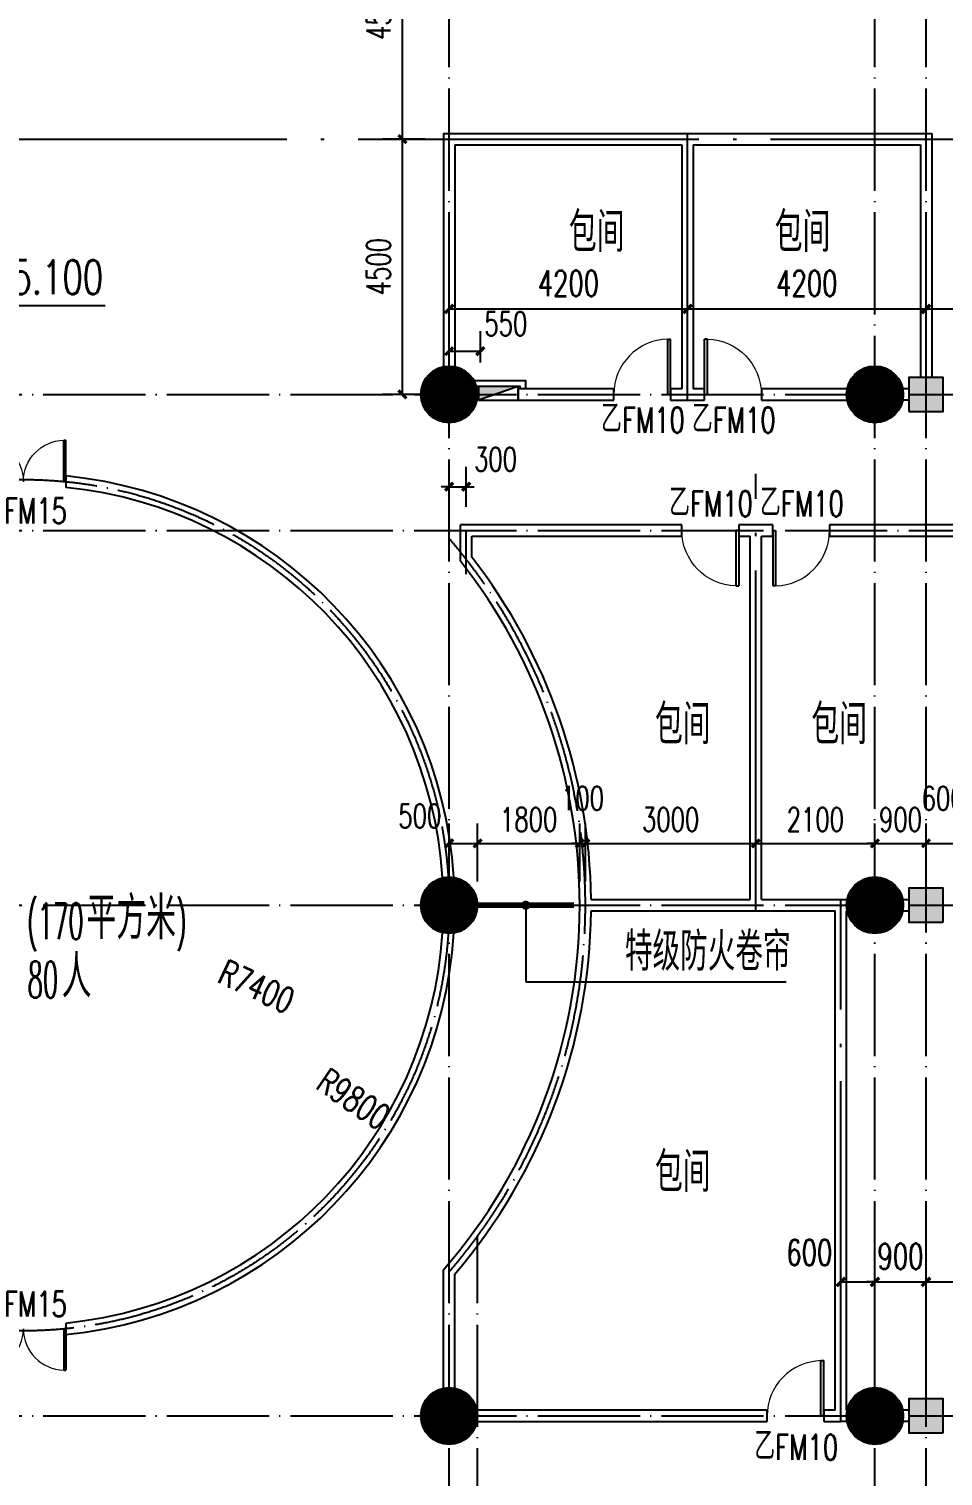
# Model space of a CAD drawing. Extents: x 246015 to 608740, y -108003 to 88400.
# Drawn here: x 430452 to 446554, y -3520 to 21979 of the extents above; entities that cross this region are included whole.
import ezdxf

# ---------------------------------------------------------------- set-up
doc = ezdxf.new("R2010")
doc.units = 0
doc.header["$LTSCALE"] = 3000
doc.header["$MEASUREMENT"] = 0
doc.header["$PDMODE"] = 1
doc.linetypes.add('DASH', pattern=[0.35, 0.25, -0.1])
doc.linetypes.add('DOTE', pattern=[2.42, 2, -0.2, 0.02, -0.2])
doc.layers.get('0').update_dxf_attribs({"linetype": 'CONTINUOUS'})
doc.layers.get('DEFPOINTS').update_dxf_attribs({"linetype": 'CONTINUOUS'})
for name, color, linetype in [('column', 9, 'CONTINUOUS'), ('DIM_ELEV', 3, 'CONTINUOUS'), ('DIM_LEAD', 3, 'CONTINUOUS'), ('dote', 1, 'DOTE'), ('PUB_DIM', 3, 'CONTINUOUS'), ('PUB_HATCH', 8, 'CONTINUOUS'), ('PUB_TEXT', 7, 'CONTINUOUS'), ('WALL', 9, 'CONTINUOUS'), ('WALL-1', 31, 'CONTINUOUS'), ('WINDOW', 4, 'CONTINUOUS'), ('WINDOW_TEXT', 7, 'CONTINUOUS'), ('消火栓', 6, 'CONTINUOUS'), ('防火卷帘', 4, 'DASH')]:
    doc.layers.add(name, color=color, linetype=linetype)
doc.styles.add('_TCH_DIM', font='SIMPLEX', dxfattribs={"bigfont": 'GBCBIG'})
doc.styles.add('_TCH_WINDOW', font='SIMPLEX', dxfattribs={"bigfont": 'GBCBIG'})
doc.styles.add('DIM_FONT', font='simplex.shx', dxfattribs={"width": 0.7, "bigfont": 'hztxt.shx'})
doc.dimstyles.new('DIMN140', dxfattribs={"dimscale": 1.4, "dimtxt": 300, "dimasz": 100, "dimexe": 250, "dimexo": 300, "dimgap": 150, "dimtad": 1, "dimdec": 0, "dimzin": 0, "dimdsep": 46, "dimtxsty": 'DIM_FONT', "dimblk": 'ARCHTICK', "dimcen": 0.09, "dimclrt": 7, "dimazin": 2, "dimtfac": 1, "dimtdec": 0, "dimtix": 1, "dimtmove": 2, "dimatfit": 3, "dimfxl": 0, "dimtolj": 1, "dimtzin": 0, "dimarcsym": 0})
doc.dimstyles.new('DIMN150', dxfattribs={"dimscale": 1.5, "dimtxt": 300, "dimasz": 100, "dimexe": 250, "dimexo": 300, "dimgap": 150, "dimtad": 1, "dimdec": 0, "dimzin": 0, "dimdsep": 46, "dimtxsty": 'DIM_FONT', "dimblk": 'ARCHTICK', "dimcen": 0.09, "dimclrt": 7, "dimazin": 2, "dimtfac": 1, "dimtdec": 0, "dimtix": 1, "dimtmove": 2, "dimatfit": 3, "dimfxl": 0, "dimtolj": 1, "dimtzin": 0, "dimarcsym": 0})

# ---------------------------------------------------------------- blocks, each defined once
blk = doc.blocks.new('_ARCHTICK')
at = {"color": 0, "linetype": 'ByBlock', "const_width": 0.4}
blk.add_lwpolyline([(-0.5, -0.5), (0.5, 0.5)], dxfattribs=at)
blk = doc.blocks.new('*D289')
at = {"layer": 'DEFPOINTS', "color": 0}
for p in [(438154, 13913), (437854, 13139), (438154, 13139)]:
    blk.add_point(p, dxfattribs=at)
at = {"layer": 'PUB_DIM', "color": 0, "lineweight": -2}
for p, q in [((437854, 13559), (437854, 14263)), ((438154, 13559), (438154, 14263)), ((437854, 13913), (437714, 13913)), ((437854, 13913), (438154, 13913)), ((438154, 13913), (438294, 13913))]:
    blk.add_line(p, q, dxfattribs=at)
at = {"layer": 'PUB_DIM', "color": 0, "lineweight": -2, "xscale": 140, "yscale": 140, "zscale": 140}
blk.add_blockref('_ARCHTICK', (437854, 13913), dxfattribs=at)
at = {"layer": 'PUB_DIM', "color": 0, "lineweight": -2, "xscale": 140, "yscale": 140, "zscale": 140, "rotation": 180}
blk.add_blockref('_ARCHTICK', (438154, 13913), dxfattribs=at)
at = {"layer": 'PUB_DIM', "color": 7, "insert": (438672, 14396), "char_height": 420, "attachment_point": 5, "style": 'DIM_FONT'}
blk.add_mtext('\\A1;300', dxfattribs=at)
blk = doc.blocks.new('*D369')
at = {"layer": 'DEFPOINTS', "color": 0}
for p in [(438404, 16301), (437854, 15679), (438404, 15679)]:
    blk.add_point(p, dxfattribs=at)
at = {"layer": 'PUB_DIM', "color": 0, "lineweight": -2}
for p, q in [((437854, 16099), (437854, 16651)), ((438404, 16099), (438404, 16651)), ((437854, 16301), (438404, 16301))]:
    blk.add_line(p, q, dxfattribs=at)
at = {"layer": 'PUB_DIM', "color": 0, "lineweight": -2, "xscale": 140, "yscale": 140, "zscale": 140, "rotation": 180}
blk.add_blockref('_ARCHTICK', (437854, 16301), dxfattribs=at)
at = {"layer": 'PUB_DIM', "color": 0, "lineweight": -2, "xscale": 140, "yscale": 140, "zscale": 140}
blk.add_blockref('_ARCHTICK', (438404, 16301), dxfattribs=at)
at = {"layer": 'PUB_DIM', "color": 7, "insert": (438853, 16784), "char_height": 420, "attachment_point": 5, "style": 'DIM_FONT'}
blk.add_mtext('\\A1;550', dxfattribs=at)
blk = doc.blocks.new('*D536')
at = {"layer": 'DEFPOINTS', "color": 0}
for p in [(446854, 7628), (446254, 6539), (446854, 6539)]:
    blk.add_point(p, dxfattribs=at)
at = {"layer": 'PUB_DIM', "color": 0, "lineweight": -2}
for p, q in [((446254, 6959), (446254, 7978)), ((446854, 6959), (446854, 7978)), ((446254, 7628), (446854, 7628))]:
    blk.add_line(p, q, dxfattribs=at)
at = {"layer": 'PUB_DIM', "color": 0, "lineweight": -2, "xscale": 140, "yscale": 140, "zscale": 140, "rotation": 180}
blk.add_blockref('_ARCHTICK', (446254, 7628), dxfattribs=at)
at = {"layer": 'PUB_DIM', "color": 0, "lineweight": -2, "xscale": 140, "yscale": 140, "zscale": 140}
blk.add_blockref('_ARCHTICK', (446854, 7628), dxfattribs=at)
at = {"layer": 'PUB_DIM', "color": 7, "insert": (446554, 8422), "char_height": 420, "attachment_point": 5, "style": 'DIM_FONT'}
blk.add_mtext('\\A1;600', dxfattribs=at)
blk = doc.blocks.new('*D537')
at = {"layer": 'DEFPOINTS', "color": 0}
for p in [(446254, 7628), (445354, 6539), (446254, 6539)]:
    blk.add_point(p, dxfattribs=at)
at = {"layer": 'PUB_DIM', "color": 0, "lineweight": -2}
for p, q in [((445354, 6959), (445354, 7978)), ((446254, 6959), (446254, 7978)), ((445354, 7628), (445214, 7628)), ((445354, 7628), (446254, 7628)), ((446254, 7628), (446394, 7628))]:
    blk.add_line(p, q, dxfattribs=at)
at = {"layer": 'PUB_DIM', "color": 0, "lineweight": -2, "xscale": 140, "yscale": 140, "zscale": 140}
blk.add_blockref('_ARCHTICK', (445354, 7628), dxfattribs=at)
at = {"layer": 'PUB_DIM', "color": 0, "lineweight": -2, "xscale": 140, "yscale": 140, "zscale": 140, "rotation": 180}
blk.add_blockref('_ARCHTICK', (446254, 7628), dxfattribs=at)
at = {"layer": 'PUB_DIM', "color": 7, "insert": (445804, 8048), "char_height": 420, "attachment_point": 5, "style": 'DIM_FONT'}
blk.add_mtext('\\A1;900', dxfattribs=at)
blk = doc.blocks.new('*D538')
at = {"layer": 'DEFPOINTS', "color": 0}
for p in [(445354, 7628), (443254, 6539), (445354, 6539)]:
    blk.add_point(p, dxfattribs=at)
at = {"layer": 'PUB_DIM', "color": 0, "lineweight": -2}
for p, q in [((443254, 6959), (443254, 7978)), ((445354, 6959), (445354, 7978)), ((443254, 7628), (445354, 7628))]:
    blk.add_line(p, q, dxfattribs=at)
at = {"layer": 'PUB_DIM', "color": 0, "lineweight": -2, "xscale": 140, "yscale": 140, "zscale": 140, "rotation": 180}
blk.add_blockref('_ARCHTICK', (443254, 7628), dxfattribs=at)
at = {"layer": 'PUB_DIM', "color": 0, "lineweight": -2, "xscale": 140, "yscale": 140, "zscale": 140}
blk.add_blockref('_ARCHTICK', (445354, 7628), dxfattribs=at)
at = {"layer": 'PUB_DIM', "color": 7, "insert": (444304, 8048), "char_height": 420, "attachment_point": 5, "style": 'DIM_FONT'}
blk.add_mtext('\\A1;2100', dxfattribs=at)
blk = doc.blocks.new('*D539')
at = {"layer": 'DEFPOINTS', "color": 0}
for p in [(443254, 7628), (440254, 6539), (443254, 6539)]:
    blk.add_point(p, dxfattribs=at)
at = {"layer": 'PUB_DIM', "color": 0, "lineweight": -2}
for p, q in [((440254, 6959), (440254, 7978)), ((443254, 6959), (443254, 7978)), ((440254, 7628), (443254, 7628))]:
    blk.add_line(p, q, dxfattribs=at)
at = {"layer": 'PUB_DIM', "color": 0, "lineweight": -2, "xscale": 140, "yscale": 140, "zscale": 140, "rotation": 180}
blk.add_blockref('_ARCHTICK', (440254, 7628), dxfattribs=at)
at = {"layer": 'PUB_DIM', "color": 0, "lineweight": -2, "xscale": 140, "yscale": 140, "zscale": 140}
blk.add_blockref('_ARCHTICK', (443254, 7628), dxfattribs=at)
at = {"layer": 'PUB_DIM', "color": 7, "insert": (441754, 8048), "char_height": 420, "attachment_point": 5, "style": 'DIM_FONT'}
blk.add_mtext('\\A1;3000', dxfattribs=at)
blk = doc.blocks.new('*D540')
at = {"layer": 'DEFPOINTS', "color": 0}
for p in [(440254, 7628), (440154, 6539), (440254, 6539)]:
    blk.add_point(p, dxfattribs=at)
at = {"layer": 'PUB_DIM', "color": 0, "lineweight": -2}
for p, q in [((440154, 6959), (440154, 7978)), ((440254, 6959), (440254, 7978)), ((440154, 7628), (440014, 7628)), ((440154, 7628), (440254, 7628)), ((440254, 7628), (440394, 7628))]:
    blk.add_line(p, q, dxfattribs=at)
at = {"layer": 'PUB_DIM', "color": 0, "lineweight": -2, "xscale": 140, "yscale": 140, "zscale": 140}
blk.add_blockref('_ARCHTICK', (440154, 7628), dxfattribs=at)
at = {"layer": 'PUB_DIM', "color": 0, "lineweight": -2, "xscale": 140, "yscale": 140, "zscale": 140, "rotation": 180}
blk.add_blockref('_ARCHTICK', (440254, 7628), dxfattribs=at)
at = {"layer": 'PUB_DIM', "color": 7, "insert": (440204, 8422), "char_height": 420, "attachment_point": 5, "style": 'DIM_FONT'}
blk.add_mtext('\\A1;100', dxfattribs=at)
blk = doc.blocks.new('*D541')
at = {"layer": 'DEFPOINTS', "color": 0}
for p in [(440154, 7628), (438354, 6539), (440154, 6539)]:
    blk.add_point(p, dxfattribs=at)
at = {"layer": 'PUB_DIM', "color": 0, "lineweight": -2}
for p, q in [((438354, 6959), (438354, 7978)), ((440154, 6959), (440154, 7978)), ((438354, 7628), (440154, 7628))]:
    blk.add_line(p, q, dxfattribs=at)
at = {"layer": 'PUB_DIM', "color": 0, "lineweight": -2, "xscale": 140, "yscale": 140, "zscale": 140, "rotation": 180}
blk.add_blockref('_ARCHTICK', (438354, 7628), dxfattribs=at)
at = {"layer": 'PUB_DIM', "color": 0, "lineweight": -2, "xscale": 140, "yscale": 140, "zscale": 140}
blk.add_blockref('_ARCHTICK', (440154, 7628), dxfattribs=at)
at = {"layer": 'PUB_DIM', "color": 7, "insert": (439254, 8048), "char_height": 420, "attachment_point": 5, "style": 'DIM_FONT'}
blk.add_mtext('\\A1;1800', dxfattribs=at)
blk = doc.blocks.new('*D542')
at = {"layer": 'DEFPOINTS', "color": 0}
for p in [(438354, 7628), (437854, 6539), (438354, 6539)]:
    blk.add_point(p, dxfattribs=at)
at = {"layer": 'PUB_DIM', "color": 0, "lineweight": -2}
for p, q in [((437854, 6959), (437854, 7978)), ((438354, 6959), (438354, 7978)), ((437854, 7628), (438354, 7628))]:
    blk.add_line(p, q, dxfattribs=at)
at = {"layer": 'PUB_DIM', "color": 0, "lineweight": -2, "xscale": 140, "yscale": 140, "zscale": 140, "rotation": 180}
blk.add_blockref('_ARCHTICK', (437854, 7628), dxfattribs=at)
at = {"layer": 'PUB_DIM', "color": 0, "lineweight": -2, "xscale": 140, "yscale": 140, "zscale": 140}
blk.add_blockref('_ARCHTICK', (438354, 7628), dxfattribs=at)
at = {"layer": 'PUB_DIM', "color": 7, "insert": (437336, 8111), "char_height": 420, "attachment_point": 5, "style": 'DIM_FONT'}
blk.add_mtext('\\A1;500', dxfattribs=at)
blk = doc.blocks.new('*D543')
at = {"layer": 'DEFPOINTS', "color": 0}
for p in [(437030, 20039), (437854, 20039), (437854, 15539)]:
    blk.add_point(p, dxfattribs=at)
at = {"layer": 'PUB_DIM', "color": 0, "lineweight": -2}
for p, q in [((437434, 20039), (436680, 20039)), ((437030, 15539), (437030, 20039)), ((437434, 15539), (436680, 15539))]:
    blk.add_line(p, q, dxfattribs=at)
at = {"layer": 'PUB_DIM', "color": 0, "lineweight": -2, "xscale": 140, "yscale": 140, "zscale": 140}
for p, rotation in [((437030, 20039), 90), ((437030, 15539), 270)]:
    blk.add_blockref('_ARCHTICK', p, dxfattribs=dict(at, rotation=rotation))
at = {"layer": 'PUB_DIM', "color": 7, "insert": (436610, 17789), "char_height": 420, "attachment_point": 5, "rotation": 90, "style": 'DIM_FONT'}
blk.add_mtext('\\A1;4500', dxfattribs=at)
blk = doc.blocks.new('*D544')
at = {"layer": 'DEFPOINTS', "color": 0}
for p in [(437030, 24539), (437854, 24539), (437854, 20039)]:
    blk.add_point(p, dxfattribs=at)
at = {"layer": 'PUB_DIM', "color": 0, "lineweight": -2}
for p, q in [((437434, 24539), (436680, 24539)), ((437030, 20039), (437030, 24539)), ((437434, 20039), (436680, 20039))]:
    blk.add_line(p, q, dxfattribs=at)
at = {"layer": 'PUB_DIM', "color": 0, "lineweight": -2, "xscale": 140, "yscale": 140, "zscale": 140}
for p, rotation in [((437030, 24539), 90), ((437030, 20039), 270)]:
    blk.add_blockref('_ARCHTICK', p, dxfattribs=dict(at, rotation=rotation))
at = {"layer": 'PUB_DIM', "color": 7, "insert": (436610, 22289), "char_height": 420, "attachment_point": 5, "rotation": 90, "style": 'DIM_FONT'}
blk.add_mtext('\\A1;4500', dxfattribs=at)
blk = doc.blocks.new('*D641')
at = {"layer": 'DEFPOINTS', "color": 0}
for p in [(445354, -99), (444754, -1775), (445354, -1775)]:
    blk.add_point(p, dxfattribs=at)
at = {"layer": 'PUB_DIM', "color": 0, "lineweight": -2}
for p, q in [((444754, -1325), (444754, 276)), ((445354, -1325), (445354, 276)), ((444754, -99), (445354, -99))]:
    blk.add_line(p, q, dxfattribs=at)
at = {"layer": 'PUB_DIM', "color": 0, "lineweight": -2, "xscale": 150, "yscale": 150, "zscale": 150, "rotation": 180}
blk.add_blockref('_ARCHTICK', (444754, -99), dxfattribs=at)
at = {"layer": 'PUB_DIM', "color": 0, "lineweight": -2, "xscale": 150, "yscale": 150, "zscale": 150}
blk.add_blockref('_ARCHTICK', (445354, -99), dxfattribs=at)
at = {"layer": 'PUB_DIM', "color": 7, "insert": (444199, 419), "char_height": 450, "attachment_point": 5, "style": 'DIM_FONT'}
blk.add_mtext('\\A1;600', dxfattribs=at)
blk = doc.blocks.new('*D642')
at = {"layer": 'DEFPOINTS', "color": 0}
for p in [(446254, -99), (445354, -1775), (446254, -1775)]:
    blk.add_point(p, dxfattribs=at)
at = {"layer": 'PUB_DIM', "color": 0, "lineweight": -2}
for p, q in [((445354, -1325), (445354, 276)), ((446254, -1325), (446254, 276)), ((445354, -99), (445204, -99)), ((445354, -99), (446254, -99)), ((446254, -99), (446404, -99))]:
    blk.add_line(p, q, dxfattribs=at)
at = {"layer": 'PUB_DIM', "color": 0, "lineweight": -2, "xscale": 150, "yscale": 150, "zscale": 150}
blk.add_blockref('_ARCHTICK', (445354, -99), dxfattribs=at)
at = {"layer": 'PUB_DIM', "color": 0, "lineweight": -2, "xscale": 150, "yscale": 150, "zscale": 150, "rotation": 180}
blk.add_blockref('_ARCHTICK', (446254, -99), dxfattribs=at)
at = {"layer": 'PUB_DIM', "color": 7, "insert": (445804, 351), "char_height": 450, "attachment_point": 5, "style": 'DIM_FONT'}
blk.add_mtext('\\A1;900', dxfattribs=at)
blk = doc.blocks.new('*D643')
at = {"layer": 'DEFPOINTS', "color": 0}
for p in [(448954, -99), (446254, -1775), (448954, -1775)]:
    blk.add_point(p, dxfattribs=at)
at = {"layer": 'PUB_DIM', "color": 0, "lineweight": -2}
for p, q in [((446254, -1325), (446254, 276)), ((448954, -1325), (448954, 276)), ((446254, -99), (448954, -99))]:
    blk.add_line(p, q, dxfattribs=at)
at = {"layer": 'PUB_DIM', "color": 0, "lineweight": -2, "xscale": 150, "yscale": 150, "zscale": 150, "rotation": 180}
blk.add_blockref('_ARCHTICK', (446254, -99), dxfattribs=at)
at = {"layer": 'PUB_DIM', "color": 0, "lineweight": -2, "xscale": 150, "yscale": 150, "zscale": 150}
blk.add_blockref('_ARCHTICK', (448954, -99), dxfattribs=at)
at = {"layer": 'PUB_DIM', "color": 7, "insert": (447604, 351), "char_height": 450, "attachment_point": 5, "style": 'DIM_FONT'}
blk.add_mtext('\\A1;2700', dxfattribs=at)
blk = doc.blocks.new('*D861')
at = {"layer": 'DEFPOINTS', "color": 0}
for p in [(442054, 17045), (437854, 16124), (442054, 16124)]:
    blk.add_point(p, dxfattribs=at)
at = {"layer": 'PUB_DIM', "color": 0, "lineweight": -2}
for p, q in [((437854, 16574), (437854, 17420)), ((442054, 16574), (442054, 17420)), ((437854, 17045), (442054, 17045))]:
    blk.add_line(p, q, dxfattribs=at)
at = {"layer": 'PUB_DIM', "color": 0, "lineweight": -2, "xscale": 150, "yscale": 150, "zscale": 150, "rotation": 180}
blk.add_blockref('_ARCHTICK', (437854, 17045), dxfattribs=at)
at = {"layer": 'PUB_DIM', "color": 0, "lineweight": -2, "xscale": 150, "yscale": 150, "zscale": 150}
blk.add_blockref('_ARCHTICK', (442054, 17045), dxfattribs=at)
at = {"layer": 'PUB_DIM', "color": 7, "insert": (439954, 17495), "char_height": 450, "attachment_point": 5, "style": 'DIM_FONT'}
blk.add_mtext('\\A1;4200', dxfattribs=at)
blk = doc.blocks.new('*D862')
at = {"layer": 'DEFPOINTS', "color": 0}
for p in [(446254, 17045), (442054, 16124), (446254, 16124)]:
    blk.add_point(p, dxfattribs=at)
at = {"layer": 'PUB_DIM', "color": 0, "lineweight": -2}
for p, q in [((442054, 16574), (442054, 17420)), ((446254, 16574), (446254, 17420)), ((442054, 17045), (446254, 17045))]:
    blk.add_line(p, q, dxfattribs=at)
at = {"layer": 'PUB_DIM', "color": 0, "lineweight": -2, "xscale": 150, "yscale": 150, "zscale": 150, "rotation": 180}
blk.add_blockref('_ARCHTICK', (442054, 17045), dxfattribs=at)
at = {"layer": 'PUB_DIM', "color": 0, "lineweight": -2, "xscale": 150, "yscale": 150, "zscale": 150}
blk.add_blockref('_ARCHTICK', (446254, 17045), dxfattribs=at)
at = {"layer": 'PUB_DIM', "color": 7, "insert": (444154, 17495), "char_height": 450, "attachment_point": 5, "style": 'DIM_FONT'}
blk.add_mtext('\\A1;4200', dxfattribs=at)
blk = doc.blocks.new('*D863')
at = {"layer": 'DEFPOINTS', "color": 0}
for p in [(448554, 17045), (446254, 16124), (448554, 16124)]:
    blk.add_point(p, dxfattribs=at)
at = {"layer": 'PUB_DIM', "color": 0, "lineweight": -2}
for p, q in [((446254, 16574), (446254, 17420)), ((448554, 16574), (448554, 17420)), ((446254, 17045), (448554, 17045))]:
    blk.add_line(p, q, dxfattribs=at)
at = {"layer": 'PUB_DIM', "color": 0, "lineweight": -2, "xscale": 150, "yscale": 150, "zscale": 150, "rotation": 180}
blk.add_blockref('_ARCHTICK', (446254, 17045), dxfattribs=at)
at = {"layer": 'PUB_DIM', "color": 0, "lineweight": -2, "xscale": 150, "yscale": 150, "zscale": 150}
blk.add_blockref('_ARCHTICK', (448554, 17045), dxfattribs=at)
at = {"layer": 'PUB_DIM', "color": 7, "insert": (447404, 17495), "char_height": 450, "attachment_point": 5, "style": 'DIM_FONT'}
blk.add_mtext('\\A1;2300', dxfattribs=at)
blk = doc.blocks.new('_YZH')
blk.add_circle((0, 0), 0.5)
at = {"layer": 'PUB_HATCH', "const_width": 0.5}
blk.add_lwpolyline([(-0.25, 0, 1), (0.25, 0, 1)], format="xyb", close=True, dxfattribs=at)
blk = doc.blocks.new('_FZH')
blk.add_lwpolyline([(-0.5, -0.5), (0.5, -0.5), (0.5, 0.5), (-0.5, 0.5)], close=True)
at = {"layer": 'PUB_HATCH'}
blk.add_solid([(-0.5, -0.5), (0.5, -0.5), (-0.5, 0.5), (0.5, 0.5)], dxfattribs=at)
blk = doc.blocks.new('$DorLib2D$00000001')
for p, q in [((0.45, 0.975), (0.5, 0.975)), ((0.45, 0), (0.45, 0.975)), ((0.5, 0), (0.5, 0.975)), ((0.5, 0), (0.45, 0))]:
    blk.add_line(p, q)
at = {"lineweight": 13}
blk.add_arc((0.475, 0), 0.975, 91.4693, 180, dxfattribs=at)
blk = doc.blocks.new('$DorLib2D$00000002')
for p, q in [((-0.5, 0), (-0.5, 0.4875)), ((-0.475, 0.4875), (-0.5, 0.4875)), ((-0.475, 0), (-0.475, 0.4875)), ((0.475, 0), (0.475, 0.4875)), ((0.475, 0.4875), (0.5, 0.4875)), ((0.5, 0), (0.5, 0.4875)), ((-0.5, 0), (-0.475, 0)), ((0.5, 0), (0.475, 0))]:
    blk.add_line(p, q)
at = {"lineweight": 13}
for centre, start, end in [((-0.4875, 0), 0, 88.53072), ((0.4875, 0), 91.46928, 180)]:
    blk.add_arc(centre, 0.4875, start, end, dxfattribs=at)
blk = doc.blocks.new('$TwtSys$00000434')
for p, q in [((-0.5, 0.5), (-0.5, -0.5)), ((-0.5, -0.5), (0.5, 0.5)), ((0.5, 0.5), (-0.5, 0.5)), ((0.5, -0.5), (0.5, 0.5)), ((-0.5, -0.5), (0.5, -0.5))]:
    blk.add_line(p, q)
blk.add_solid([(0.5, -0.5), (0.5, 0.5), (-0.5, -0.5)])

msp = doc.modelspace()

# ---------------------------------------------------------------- linework, layer by layer
at = {"layer": 'DIM_ELEV'}
msp.add_line((428193.3, 17107.3), (431793.3, 17107.3), dxfattribs=at)
at = {"layer": 'DIM_LEAD'}
for p, q in [((439203.9, 6538.6), (439203.9, 5185.4)), ((439203.9, 5185.4), (443787.5, 5185.4))]:
    msp.add_line(p, q, dxfattribs=at)
at = {"layer": 'DIM_LEAD', "const_width": 80}
msp.add_lwpolyline([(439203.9, 6578.6, 1), (439203.9, 6498.6, 1)], format="xyb", close=True, dxfattribs=at)
at = {"layer": 'dote', "ltscale": 0.3}
for p, q in [((437853.9, -81061.4), (437853.9, 53538.6)), ((445353.9, -81061.4), (445353.9, 53538.6)), ((446253.9, -81061.4), (446253.9, 53538.6)), ((295667.9, 15538.6), (554353.9, 15538.6)), ((295667.9, 13138.6), (554353.9, 13138.6)), ((438153.9, 12370.4), (438153.9, 13138.6)), ((295667.9, 6538.6), (554353.9, 6538.6)), ((438353.9, -81061.4), (438353.9, 706.8)), ((295667.9, -2461.4), (554353.9, -2461.4))]:
    msp.add_line(p, q, dxfattribs=at)
at = {"layer": 'dote'}
for p, q in [((399953.9, 20038.6), (454653.9, 20038.6)), ((442053.9, 15438.6), (442053.9, 20138.6)), ((443253.9, 6438.6), (443253.9, 14138.6)), ((444753.9, -2561.4), (444753.9, 6638.6))]:
    msp.add_line(p, q, dxfattribs=at)
at = {"layer": 'dote', "ltscale": 0.3}
msp.add_circle((430353.9, 6538.6), 7500, dxfattribs=at)
msp.add_arc((430353.9, 6538.6), 9900, 319.25095, 40.74905, dxfattribs=at)
at = {"layer": 'PUB_DIM'}
for points in [[(433534.2, 5077.2, 0, 0, 0), (436805.3, 3574, 99, 0, 0), (437077.9, 3448.8, 0, 0, 0)], [(435250.2, 3246.8, 0, 0, 0), (438237.8, 1238.2, 99, 0, 0), (438486.7, 1070.9, 0, 0, 0)]]:
    msp.add_lwpolyline(points, format="xyseb", dxfattribs=at)
at = {"layer": 'WALL'}
for p, q in [((437753.9, 20138.6), (437753.9, 16028.5)), ((437753.9, 20138.6), (442053.9, 20138.6)), ((437953.9, 19938.6), (437953.9, 16028.5)), ((437953.9, 19938.6), (441953.9, 19938.6)), ((441953.9, 19938.6), (441953.9, 15638.6)), ((442053.9, 20138.6), (446353.9, 20138.6)), ((442153.9, 19938.6), (442153.9, 15638.6)), ((442153.9, 19938.6), (446153.9, 19938.6)), ((446153.9, 19938.6), (446153.9, 15838.6)), ((446353.9, 20138.6), (446353.9, 15838.6)), ((440753.9, 15638.6), (439069.6, 15638.6)), ((439069.6, 15638.6), (439069.6, 15438.6)), ((440753.9, 15438.6), (440753.9, 15638.6)), ((441953.9, 15638.6), (441753.9, 15638.6)), ((441753.9, 15638.6), (441753.9, 15438.6)), ((442353.9, 15638.6), (442153.9, 15638.6)), ((442353.9, 15438.6), (442353.9, 15638.6)), ((444864, 15638.6), (443353.9, 15638.6)), ((443353.9, 15638.6), (443353.9, 15438.6)), ((445953.9, 15638.6), (445843.8, 15638.6)), ((439069.6, 15438.6), (440753.9, 15438.6)), ((441753.9, 15438.6), (442053.9, 15438.6)), ((442053.9, 15438.6), (442353.9, 15438.6)), ((443353.9, 15438.6), (444864, 15438.6)), ((445953.9, 15438.6), (445843.8, 15438.6)), ((431103.9, 14101.5), (431103.9, 13900.5)), ((441953.9, 13238.6), (438053.9, 13238.6)), ((438053.9, 12600.8), (438053.9, 13238.6)), ((438253.9, 13038.6), (441953.9, 13038.6)), ((438253.9, 12669.7), (438253.9, 13038.6)), ((441953.9, 13038.6), (441953.9, 13238.6)), ((443253.9, 13238.6), (442953.9, 13238.6)), ((442953.9, 13238.6), (442953.9, 13038.6)), ((442953.9, 13038.6), (443153.9, 13038.6)), ((443153.9, 6638.6), (443153.9, 13038.6)), ((443553.9, 13238.6), (443253.9, 13238.6)), ((443353.9, 6638.6), (443353.9, 13038.6)), ((443353.9, 13038.6), (443553.9, 13038.6)), ((443553.9, 13038.6), (443553.9, 13238.6)), ((446853.9, 13238.6), (444553.9, 13238.6)), ((444553.9, 13238.6), (444553.9, 13038.6)), ((444553.9, 13038.6), (446753.9, 13038.6)), ((440353.4, 6638.6), (443153.9, 6638.6)), ((443353.9, 6638.6), (444753.9, 6638.6)), ((444753.9, 6638.6), (444864, 6638.6)), ((445843.8, 6638.6), (445953.9, 6638.6)), ((440353.4, 6438.6), (443253.9, 6438.6)), ((443253.9, 6438.6), (444653.9, 6438.6)), ((444653.9, -2361.4), (444653.9, 6438.6)), ((444853.9, -2361.4), (444853.9, 6438.6)), ((444853.9, 6438.6), (444864, 6438.6)), ((445843.8, 6438.6), (445953.9, 6438.6)), ((437753.9, -1971.5), (437753.9, 113.7)), ((437953.9, -1971.5), (437953.9, 39.4)), ((431103.9, -823.3), (431103.9, -1024.3)), ((443453.9, -2361.4), (438343.8, -2361.4)), ((443453.9, -2561.4), (443453.9, -2361.4)), ((444653.9, -2361.4), (444453.9, -2361.4)), ((444453.9, -2361.4), (444453.9, -2561.4)), ((444864, -2361.4), (444853.9, -2361.4)), ((445953.9, -2361.4), (445843.8, -2361.4)), ((438343.8, -2561.4), (443453.9, -2561.4)), ((444453.9, -2561.4), (444753.9, -2561.4)), ((444864, -2561.4), (444753.9, -2561.4)), ((445953.9, -2561.4), (445843.8, -2561.4))]:
    msp.add_line(p, q, dxfattribs=at)
for radius, start, end in [(7600, 3.71849, 84.33659), (7400, 3.76843, 84.18301), (9800, 0, 38.21321), (10000, 0.57297, 37.81449), (9800, 319.03429, 360), (10000, 319.4642, 359.42703), (7400, 275.81699, 356.23157), (7600, 275.66341, 356.28151)]:
    msp.add_arc((430353.9, 6538.6), radius, start, end, dxfattribs=at)
at = {"layer": 'WALL-1'}
for points in [[(439203.6, 15638.6), (439203.6, 15778.6), (438292.5, 15778.6)], [(439103.6, 15638.6), (439103.6, 15678.6), (438333.9, 15678.6)]]:
    msp.add_lwpolyline(points, dxfattribs=at)
at = {"layer": '防火卷帘', "const_width": 100}
msp.add_lwpolyline([(438353.9, 6538.6), (440053.9, 6538.6)], dxfattribs=at)

# ---------------------------------------------------------------- block references
at = {"layer": 'column'}
for name, p, xscale, yscale, zscale in [('_YZH', (437853.9, 15538.6), 1000, 1000, 1000), ('_YZH', (445353.9, 15538.6), 1000, 1000, 1000), ('_FZH', (446253.9, 15538.6), 600, 600, 600), ('_YZH', (437853.9, 6538.6), 1000, 1000, 1000), ('_YZH', (445353.9, 6538.6), 1000, 1000, 1000), ('_YZH', (437853.9, -2461.4), 1000, 1000, 1000), ('_YZH', (445353.9, -2461.4), 1000, 1000, 1000)]:
    msp.add_blockref(name, p, dxfattribs=dict(at, xscale=xscale, yscale=yscale, zscale=zscale))
at = {"layer": 'column', "xscale": 600, "yscale": 600, "zscale": 600, "rotation": 90}
for p in [(446253.9, 6538.6), (446253.9, -2461.4)]:
    msp.add_blockref('_FZH', p, dxfattribs=at)
at = {"layer": 'WINDOW'}
for name, p, xscale, yscale, zscale, rotation in [('$DorLib2D$00000001', (441253.9, 15538.6), -1000, -1000, -1000, 179.9999999986701), ('$DorLib2D$00000001', (442853.9, 15538.6), 1000, -1000, 1000, 179.9999999986701), ('$DorLib2D$00000002', (430353.9, 14001), 1500, -1500, 1500, 180.000000000076), ('$DorLib2D$00000001', (442453.9, 13138.6), 1000, -1000, 1000, 2.910895513504015e-09), ('$DorLib2D$00000001', (444053.9, 13138.6), -1000, -1000, -1000, 2.910876213355349e-09), ('$DorLib2D$00000001', (443953.9, -2461.4), -1000, -1000, -1000, 179.9999999986701)]:
    msp.add_blockref(name, p, dxfattribs=dict(at, xscale=xscale, yscale=yscale, zscale=zscale, rotation=rotation))
at = {"layer": 'WINDOW', "xscale": -1500, "yscale": -1500, "zscale": -1500}
msp.add_blockref('$DorLib2D$00000002', (430353.9, -923.8), dxfattribs=at)
at = {"layer": '消火栓', "xscale": 700, "yscale": 240, "zscale": 700, "rotation": 180.0000000029981}
msp.add_blockref('$TwtSys$00000434', (438719.6, 15558.6), dxfattribs=at)

# ---------------------------------------------------------------- texts
at = {"layer": 'PUB_DIM', "color": 7, "style": '_TCH_DIM', "width": 0.705882}
for s, rotation, p in [('R7400', 335.32009, (433749.5, 5186.7)), ('R9800', 326.08683, (435480.3, 3320.3))]:
    msp.add_text(s, height=446.25, rotation=rotation, dxfattribs=at).set_placement(p)
at = {"layer": 'PUB_TEXT'}
for s, height, style, width, p in [('包间', 700, 'DIM_FONT', 0.7, (439962.2, 18047.6)), ('包间', 700, 'DIM_FONT', 0.7, (443588.5, 18047.6)), ('-5.100', 595, '_TCH_DIM', 0.705882, (429673.3, 17307.3)), ('包间', 700, 'DIM_FONT', 0.7, (441478.4, 9373.6)), ('包间', 700, 'DIM_FONT', 0.7, (444233.8, 9373.6)), ('(170', 637.5, 'DIM_FONT', 0.494118, (430416.4, 5939.2)), ('平方米', 750, 'DIM_FONT', 0.7, (431466.4, 5939.2)), (')', 637.5, 'DIM_FONT', 0.494118, (433041.4, 5939.2)), ('人', 750, 'DIM_FONT', 0.7, (431028.2, 4907.8)), ('80', 637.5, 'DIM_FONT', 0.494118, (430428.2, 4907.8)), ('包间', 700, 'DIM_FONT', 0.7, (441478.4, 1485.4))]:
    msp.add_text(s, height=height, dxfattribs=dict(at, style=style, width=width)).set_placement(p)
at = {"layer": 'PUB_TEXT', "style": '_TCH_DIM'}
msp.add_text('特级防火卷帘', height=675.18, dxfattribs=at).set_placement((440950.2, 5385.4))
at = {"layer": 'WINDOW_TEXT', "style": '_TCH_WINDOW'}
for rotation, p in [(360, (440529.6, 14863.6)), (360, (442129.6, 14863.6)), (0, (441729.6, 13388.6)), (0, (443329.6, 13388.6)), (360, (443229.6, -3236.4))]:
    msp.add_text('乙', height=506.4, rotation=rotation, dxfattribs=at).set_placement(p)
at = {"layer": 'WINDOW_TEXT', "style": '_TCH_WINDOW', "width": 0.705882}
for rotation, p in [(360, (440898.2, 14863.6)), (360, (442498.2, 14863.6)), (0, (442098.2, 13388.6)), (0, (443698.2, 13388.6)), (360, (443598.2, -3236.4))]:
    msp.add_text('FM10', height=446.25, rotation=rotation, dxfattribs=at).set_placement(p)
for p in [(430013.8, 13263.9), (430013.8, -711.6)]:
    msp.add_text('FM15', height=446.25, dxfattribs=at).set_placement(p)

# ---------------------------------------------------------------- dimensions: what is measured, and where the dimension line sits
at = {"layer": 'PUB_DIM'}
for p1, p2, distance, dimstyle, picture, middle in [((437853.9, 20038.6), (437853.9, 24538.6), 824.1, 'DIMN140', '*D544', (436609.8, 22288.6)), ((437853.9, 15538.6), (437853.9, 20038.6), 824.1, 'DIMN140', '*D543', (436609.8, 17788.6)), ((437853.9, 16124.1), (442053.9, 16124.1), 921.2, 'DIMN150', '*D861', (439953.9, 17495.3)), ((442053.9, 16124.1), (446253.9, 16124.1), 921.2, 'DIMN150', '*D862', (444153.9, 17495.3)), ((446253.9, 16124.1), (448553.9, 16124.1), 921.2, 'DIMN150', '*D863', (447403.9, 17495.3)), ((438353.9, 6538.6), (440153.9, 6538.6), 1089.2, 'DIMN140', '*D541', (439253.9, 8047.9)), ((440253.9, 6538.6), (443253.9, 6538.6), 1089.2, 'DIMN140', '*D539', (441753.9, 8047.9)), ((443253.9, 6538.6), (445353.9, 6538.6), 1089.2, 'DIMN140', '*D538', (444303.9, 8047.9)), ((445353.9, 6538.6), (446253.9, 6538.6), 1089.2, 'DIMN140', '*D537', (445803.9, 8047.9)), ((445353.9, -1774.8), (446253.9, -1774.8), 1676.2, 'DIMN150', '*D642', (445803.9, 351.3)), ((446253.9, -1774.8), (448953.9, -1774.8), 1676.2, 'DIMN150', '*D643', (447603.9, 351.3))]:
    dim = msp.add_aligned_dim(p1=p1, p2=p2, distance=distance, dimstyle=dimstyle, dxfattribs=at)
    dim.commit()
    dim.dimension.update_dxf_attribs({"geometry": picture, "text_midpoint": middle})
for base, p1, p2, dimstyle, picture, middle in [((438403.6, 16301.4), (437853.9, 15678.6), (438403.6, 15678.6), 'DIMN140', '*D369', (438852.6, 16784.4)), ((438153.9, 13912.7), (437853.9, 13138.6), (438153.9, 13138.6), 'DIMN140', '*D289', (438671.9, 14395.7)), ((440253.9, 7627.9), (440153.9, 6538.6), (440253.9, 6538.6), 'DIMN140', '*D540', (440203.9, 8422.4)), ((446853.9, 7627.9), (446253.9, 6538.6), (446853.9, 6538.6), 'DIMN140', '*D536', (446553.9, 8422.4)), ((438353.9, 7627.9), (437853.9, 6538.6), (438353.9, 6538.6), 'DIMN140', '*D542', (437335.9, 8110.9)), ((445353.9, -98.7), (444753.9, -1774.8), (445353.9, -1774.8), 'DIMN150', '*D641', (444198.9, 418.8))]:
    dim = msp.add_linear_dim(base=base, p1=p1, p2=p2, angle=0, dimstyle=dimstyle, dxfattribs=at)
    dim.commit()
    dim.dimension.update_dxf_attribs({"geometry": picture, "text_midpoint": middle, "dimtype": 129})

doc.saveas('drawing.dxf')
